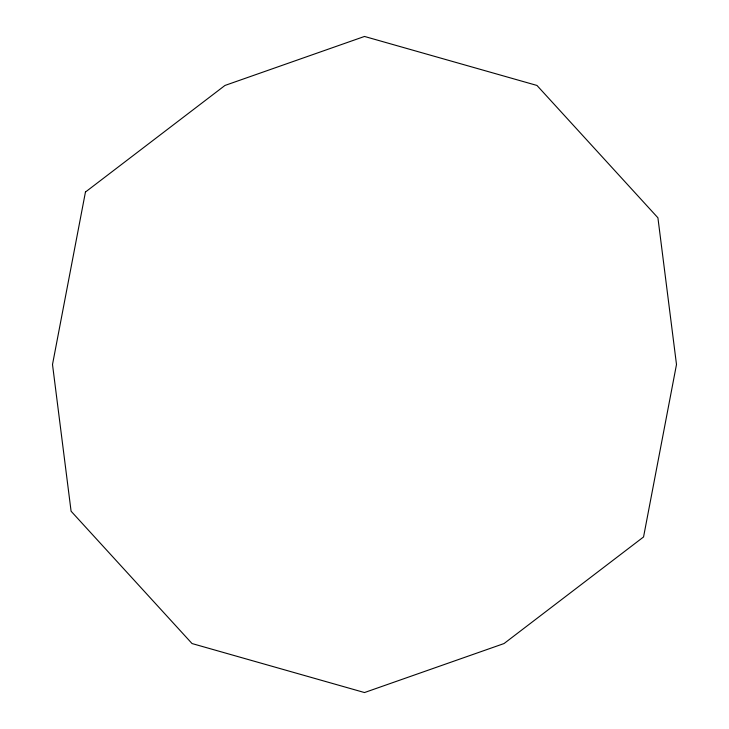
<?xml version="1.0" encoding="UTF-8"?>
<svg xmlns="http://www.w3.org/2000/svg" width="729" height="729" viewBox="0 0 729 729"><rect width="100%" height="100%" fill="white"/><g stroke="black" fill="none" stroke-linecap="round" stroke-linejoin="round"><path stroke-width="1.09" d="M85.448 192.037L52.506 364.5L71.087 511.211L192.037 643.552L364.5 692.55L504.031 643.552L643.552 536.963L676.494 364.5L657.913 217.789L536.963 85.448L364.5 36.45L224.969 85.448L85.448 192.037"/></g></svg>
